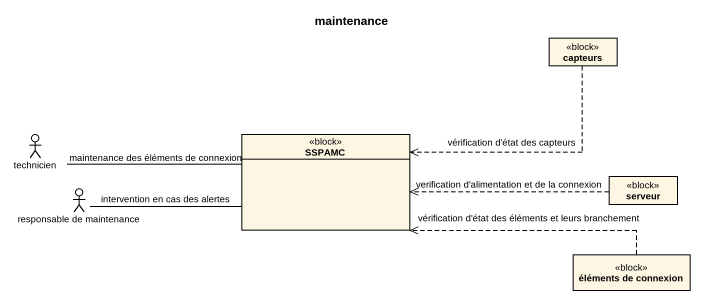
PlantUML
@startuml
title maintenance
allowmixing
hide circle
hide empty members
class capteurs <<block>>
actor technicien
class SSPAMC <<block>>
actor "responsable de maintenance" as responsable_de_maintenance
class serveur <<block>>
class "éléments de connexion" as éléments_de_connexion <<block>>
capteurs .left.> SSPAMC : vérification d'état des capteurs
technicien -right- SSPAMC : maintenance des éléments de connexion
responsable_de_maintenance -right- SSPAMC : intervention en cas des alertes
serveur .left.> SSPAMC : verification d'alimentation et de la connexion
éléments_de_connexion .left.> SSPAMC : vérification d'état des éléments et leurs branchement
@enduml
